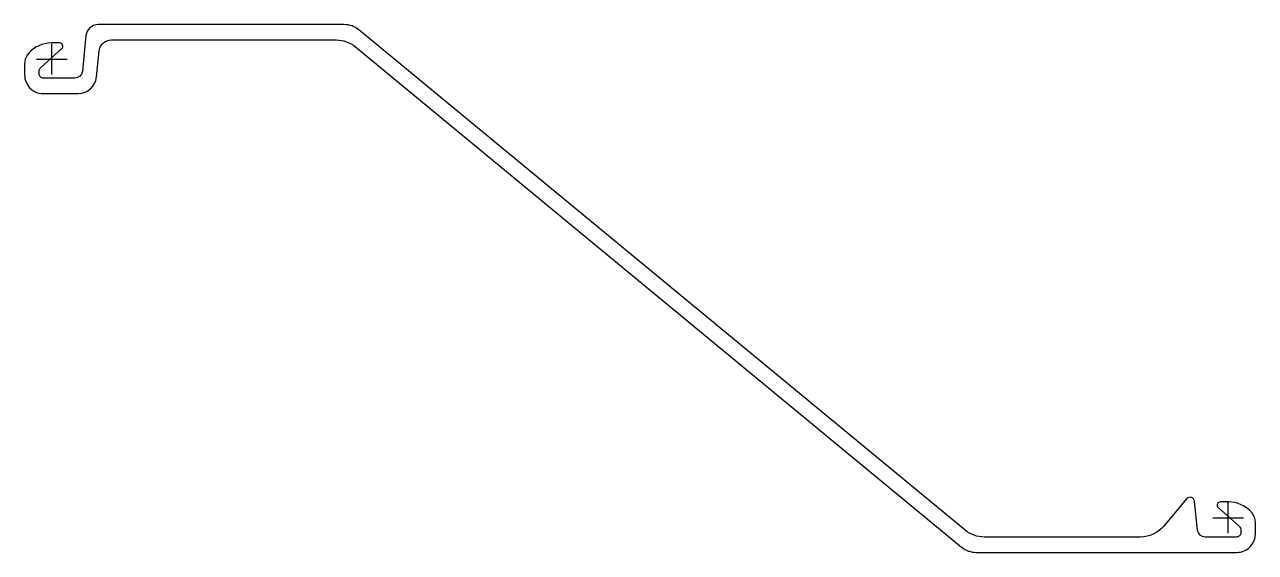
# Model space of a CAD drawing. Header units: millimetres. Extents: x -18 to 788, y -322 to 22.
import ezdxf

# ---------------------------------------------------------------- set-up
doc = ezdxf.new("R2010")
doc.units = ezdxf.units.MM
doc.header["$LTSCALE"] = 0.2

msp = doc.modelspace()

# ---------------------------------------------------------------- linework, layer by layer
at = {"flags": 128}
msp.add_lwpolyline([(5.12, 10.5), (-0.15, 10.5, 0.219232), (-15.35, 3.5, 0.088672), (-17.13, 0.46, 0.088672), (-17.75, -3), (-17.75, -10.5, 0.414214), (-5.75, -22.5), (17.4, -22.5, 0.385314), (29.34, -11.69), (31.04, 5.3, -0.385314), (39, 12.5), (186.1, 12.5, -0.174078), (198.82, 7.93), (595.51, -319.07, 0.174078), (605.05, -322.5), (775.75, -322.5, 0.414214), (787.75, -310.5), (787.75, -303, 0.17875), (785.35, -296.5, 0.219232), (770.15, -289.5), (764.88, -289.5, 0.687239), (763.45, -293.2), (777.26, -305.63, -0.212557), (778.25, -307.86), (778.25, -309.5, -0.414214), (775.25, -312.5), (754.86, -312.5, -0.385314), (749.89, -308), (748.01, -289.2, 0.663703), (742.72, -287.57), (727.8, -305.36, -0.221695), (712.48, -312.5), (610.44, -312.5, -0.174078), (597.72, -307.93), (201.03, 19.07, 0.174078), (191.49, 22.5), (30.35, 22.5, 0.385314), (22.39, 15.3), (20.06, -8, -0.385314), (15.09, -12.5), (-5.25, -12.5, -0.414214), (-8.25, -9.5), (-8.25, -7.86, -0.212557), (-7.26, -5.63), (6.55, 6.8, 0.687234), (5.12, 10.5)], format="xyb", dxfattribs=at)
at = {"layer": 'DEFPOINTS'}
for p, q in [((0, -10), (0, 10)), ((-10, 0), (10, 0)), ((770, -310), (770, -290)), ((760, -300), (780, -300))]:
    msp.add_line(p, q, dxfattribs=at)

doc.saveas('drawing.dxf')
